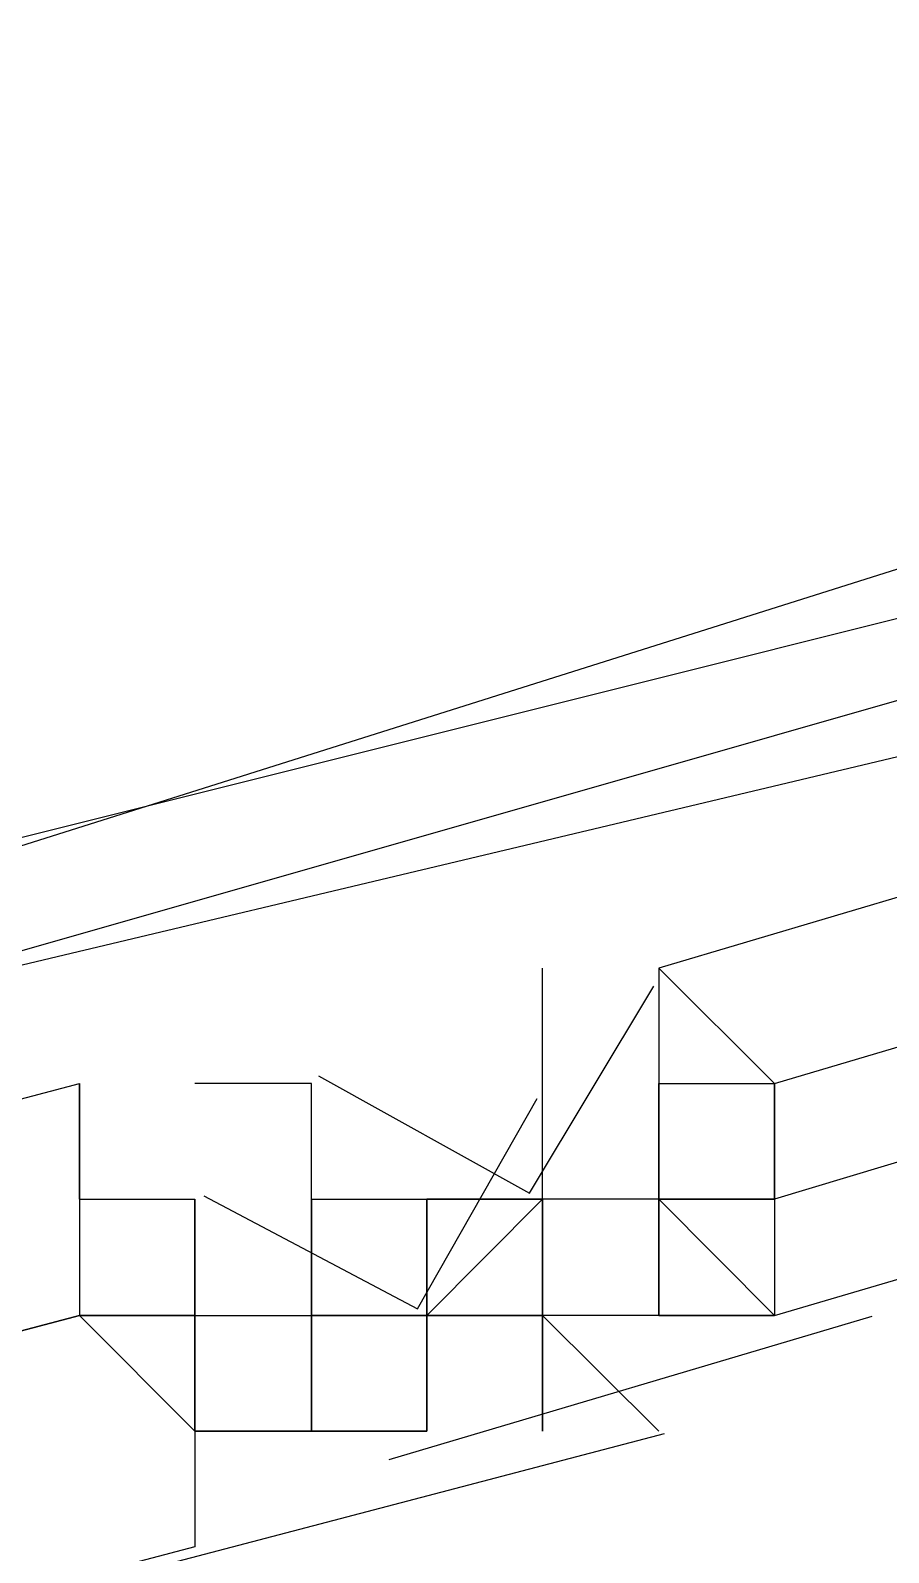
# Model space of a CAD drawing. Header units: feet. Extents: x -84 to 198, y -22 to 181.
# Drawn here: x 87.9144 to 88.0131, y 19.0971 to 19.2723 of the extents above; entities that cross this region are included whole.
import ezdxf

# ---------------------------------------------------------------- set-up
doc = ezdxf.new("R2010")
doc.units = ezdxf.units.FT
doc.layers.add('A-LINEA', color=7, linetype='CONTINUOUS')

msp = doc.modelspace()

# ---------------------------------------------------------------- linework, layer by layer
at = {"layer": 'A-LINEA'}
for p, q in [((87.9733, 19.1644), (87.9733, 19.1644)), ((87.9733, 19.1644), (87.9733, 19.1644)), ((87.9733, 19.1644), (87.9733, 19.1644)), ((87.9733, 19.1644), (87.9733, 19.1644)), ((87.9867, 19.1644), (87.9867, 19.1644)), ((87.9867, 19.1644), (87.9867, 19.1644)), ((87.9867, 19.1644), (87.9867, 19.1644)), ((87.9867, 19.1644), (87.9867, 19.1644)), ((87.9867, 19.1644), (87.9867, 19.1644)), ((87.9867, 19.1644), (87.9867, 19.1511)), ((87.9867, 19.1644), (87.9867, 19.1644)), ((87.9867, 19.1644), (87.9867, 19.1644)), ((87.9867, 19.1644), (87.9867, 19.1644)), ((87.9867, 19.1644), (87.9867, 19.1644)), ((87.9867, 19.1644), (87.9867, 19.1644)), ((87.9867, 19.1644), (87.9867, 19.1644)), ((87.9867, 19.1644), (87.9867, 19.1644)), ((87.9867, 19.1644), (87.9867, 19.1511)), ((87.9867, 19.1644), (87.9867, 19.1644)), ((87.9867, 19.1644), (87.9867, 19.1644)), ((87.92, 19.1511), (87.92, 19.1511)), ((87.92, 19.1511), (87.92, 19.1511)), ((87.92, 19.1378), (87.92, 19.1511)), ((87.92, 19.1511), (87.92, 19.1511)), ((87.92, 19.1511), (87.92, 19.1511)), ((87.92, 19.1378), (87.92, 19.1511)), ((87.9333, 19.1511), (87.9333, 19.1511)), ((87.9333, 19.1511), (87.9333, 19.1511)), ((87.9467, 19.1511), (87.9467, 19.1511)), ((87.9467, 19.1511), (87.9467, 19.1511)), ((87.9467, 19.1511), (87.9467, 19.1511)), ((87.9467, 19.1511), (87.9467, 19.1511)), ((87.9467, 19.1511), (87.9467, 19.1511)), ((87.9467, 19.1511), (87.9467, 19.1511)), ((87.9467, 19.1511), (87.9467, 19.1511)), ((87.9467, 19.1511), (87.9467, 19.1511)), ((87.9467, 19.1511), (87.9467, 19.1511)), ((87.9467, 19.1511), (87.9467, 19.1511)), ((87.9467, 19.1511), (87.9467, 19.1511)), ((87.9467, 19.1511), (87.9467, 19.1511)), ((87.9733, 19.1511), (87.9733, 19.1511)), ((87.9733, 19.1511), (87.9733, 19.1511)), ((87.9733, 19.1511), (87.9733, 19.1511)), ((87.9733, 19.1511), (87.9733, 19.1511)), ((87.9733, 19.1378), (87.9733, 19.1511)), ((87.9733, 19.1378), (87.9733, 19.1511)), ((87.9733, 19.1378), (87.9733, 19.1511)), ((87.9733, 19.1378), (87.9733, 19.1511)), ((87.9733, 19.1511), (87.9733, 19.1511)), ((87.9733, 19.1511), (87.9733, 19.1511)), ((87.9733, 19.1511), (87.9733, 19.1511)), ((87.9733, 19.1511), (87.9733, 19.1511)), ((87.9733, 19.1511), (87.9733, 19.1511)), ((87.9733, 19.1511), (87.9733, 19.1511)), ((87.9733, 19.1378), (87.9733, 19.1511)), ((87.9733, 19.1378), (87.9733, 19.1511)), ((87.9733, 19.1378), (87.9733, 19.1511)), ((87.9733, 19.1378), (87.9733, 19.1511)), ((87.9733, 19.1511), (87.9733, 19.1511)), ((87.9733, 19.1511), (87.9733, 19.1511)), ((87.9867, 19.1511), (87.9867, 19.1378)), ((87.9867, 19.1511), (87.9867, 19.1511)), ((87.9867, 19.1511), (87.9867, 19.1511)), ((87.9867, 19.1511), (87.9867, 19.1511)), ((87.9867, 19.1511), (87.9867, 19.1511)), ((87.9867, 19.1511), (87.9867, 19.1511)), ((87.9867, 19.1511), (87.9867, 19.1511)), ((87.9867, 19.1511), (87.9867, 19.1511)), ((87.9867, 19.1511), (87.9867, 19.1378)), ((87.9867, 19.1511), (87.9867, 19.1511)), ((87.9867, 19.1511), (87.9867, 19.1511)), ((87.9867, 19.1511), (87.9867, 19.1511)), ((87.9867, 19.1511), (87.9867, 19.1511)), ((87.9867, 19.1511), (87.9867, 19.1511)), ((87.9867, 19.1511), (87.9867, 19.1511)), ((87.9867, 19.1511), (87.9867, 19.1511)), ((87.9867, 19.1511), (87.9867, 19.1511)), ((87.9867, 19.1378), (87.9867, 19.1511)), ((87.9867, 19.1378), (87.9867, 19.1511)), ((87.9867, 19.1511), (87.9867, 19.1511)), ((87.9867, 19.1511), (87.9867, 19.1511)), ((87.9867, 19.1511), (87.9867, 19.1378)), ((87.9867, 19.1511), (87.9867, 19.1511)), ((87.9867, 19.1511), (87.9867, 19.1511)), ((87.9867, 19.1511), (87.9867, 19.1511)), ((87.9867, 19.1511), (87.9867, 19.1511)), ((87.9867, 19.1511), (87.9867, 19.1511)), ((87.9867, 19.1511), (87.9867, 19.1511)), ((87.9867, 19.1511), (87.9867, 19.1511)), ((87.9867, 19.1511), (87.9867, 19.1378)), ((87.9867, 19.1511), (87.9867, 19.1511)), ((87.9867, 19.1511), (87.9867, 19.1511)), ((87.9867, 19.1511), (87.9867, 19.1511)), ((87.9867, 19.1511), (87.9867, 19.1511)), ((87.9867, 19.1511), (87.9867, 19.1511)), ((87.9867, 19.1511), (87.9867, 19.1511)), ((87.9867, 19.1511), (87.9867, 19.1511)), ((87.9867, 19.1511), (87.9867, 19.1511)), ((87.9867, 19.1378), (87.9867, 19.1511)), ((87.9867, 19.1378), (87.9867, 19.1511)), ((87.9867, 19.1511), (87.9867, 19.1511)), ((87.9867, 19.1511), (87.9867, 19.1511)), ((88, 19.1511), (88, 19.1511)), ((88, 19.1511), (88, 19.1511)), ((88, 19.1378), (88, 19.1511)), ((88, 19.1511), (88, 19.1511)), ((88, 19.1511), (88, 19.1511)), ((88, 19.1378), (88, 19.1511)), ((87.92, 19.1378), (87.92, 19.1378)), ((87.92, 19.1378), (87.92, 19.1378)), ((87.92, 19.1378), (87.9333, 19.1378)), ((87.92, 19.1378), (87.92, 19.1378)), ((87.92, 19.1378), (87.92, 19.1378)), ((87.92, 19.1378), (87.92, 19.1378)), ((87.92, 19.1378), (87.92, 19.1378)), ((87.92, 19.1378), (87.92, 19.1378)), ((87.92, 19.1378), (87.92, 19.1378)), ((87.92, 19.1378), (87.92, 19.1378)), ((87.92, 19.1378), (87.92, 19.1378)), ((87.92, 19.1378), (87.92, 19.1378)), ((87.92, 19.1378), (87.92, 19.1378)), ((87.92, 19.1378), (87.92, 19.1378)), ((87.92, 19.1378), (87.9333, 19.1378)), ((87.92, 19.1378), (87.92, 19.1378)), ((87.92, 19.1378), (87.92, 19.1378)), ((87.92, 19.1378), (87.92, 19.1378)), ((87.92, 19.1378), (87.92, 19.1378)), ((87.92, 19.1378), (87.92, 19.1378)), ((87.92, 19.1378), (87.92, 19.1378)), ((87.92, 19.1378), (87.92, 19.1378)), ((87.92, 19.1378), (87.92, 19.1378)), ((87.92, 19.1378), (87.92, 19.1378)), ((87.9333, 19.1378), (87.9333, 19.1378)), ((87.9333, 19.1378), (87.9333, 19.1378)), ((87.9333, 19.1378), (87.9333, 19.1378)), ((87.9333, 19.1378), (87.9333, 19.1378)), ((87.9333, 19.1378), (87.9333, 19.1244)), ((87.9333, 19.1378), (87.9333, 19.1378)), ((87.9333, 19.1378), (87.9333, 19.1378)), ((87.9333, 19.1378), (87.9333, 19.1378)), ((87.9333, 19.1378), (87.9333, 19.1378)), ((87.9333, 19.1378), (87.9333, 19.1378)), ((87.9333, 19.1378), (87.9333, 19.1378)), ((87.9333, 19.1244), (87.9333, 19.1378)), ((87.9333, 19.1378), (87.9333, 19.1378)), ((87.9333, 19.1244), (87.9333, 19.1378)), ((87.9333, 19.1378), (87.9333, 19.1378)), ((87.9333, 19.1378), (87.9333, 19.1378)), ((87.9333, 19.1378), (87.9333, 19.1378)), ((87.9333, 19.1378), (87.9333, 19.1378)), ((87.9333, 19.1378), (87.9333, 19.1244)), ((87.9333, 19.1378), (87.9333, 19.1378)), ((87.9333, 19.1378), (87.9333, 19.1378)), ((87.9333, 19.1378), (87.9333, 19.1378)), ((87.9333, 19.1378), (87.9333, 19.1378)), ((87.9333, 19.1378), (87.9333, 19.1378)), ((87.9333, 19.1378), (87.9333, 19.1378)), ((87.9333, 19.1244), (87.9333, 19.1378)), ((87.9333, 19.1378), (87.9333, 19.1378)), ((87.9333, 19.1244), (87.9333, 19.1378)), ((87.9467, 19.1244), (87.9467, 19.1378)), ((87.9467, 19.1378), (87.96, 19.1378)), ((87.9467, 19.1378), (87.9467, 19.1378)), ((87.9467, 19.1244), (87.9467, 19.1378)), ((87.9467, 19.1378), (87.9467, 19.1378)), ((87.9467, 19.1378), (87.9467, 19.1378)), ((87.9467, 19.1244), (87.9467, 19.1378)), ((87.9467, 19.1244), (87.9467, 19.1378)), ((87.9467, 19.1378), (87.9467, 19.1378)), ((87.9467, 19.1378), (87.9467, 19.1378)), ((87.9467, 19.1244), (87.9467, 19.1378)), ((87.9467, 19.1244), (87.9467, 19.1378)), ((87.9467, 19.1378), (87.9467, 19.1378)), ((87.9467, 19.1378), (87.9467, 19.1244)), ((87.9467, 19.1378), (87.9467, 19.1378)), ((87.9467, 19.1378), (87.9467, 19.1378)), ((87.9467, 19.1378), (87.9467, 19.1378)), ((87.9467, 19.1378), (87.9467, 19.1378)), ((87.9467, 19.1378), (87.9467, 19.1378)), ((87.9467, 19.1378), (87.9467, 19.1378)), ((87.9467, 19.1378), (87.9467, 19.1378)), ((87.9467, 19.1378), (87.9467, 19.1378)), ((87.9467, 19.1244), (87.9467, 19.1378)), ((87.9467, 19.1378), (87.9467, 19.1378)), ((87.9467, 19.1378), (87.9467, 19.1378)), ((87.9467, 19.1378), (87.9467, 19.1378)), ((87.9467, 19.1378), (87.9467, 19.1378)), ((87.9467, 19.1378), (87.9467, 19.1378)), ((87.9467, 19.1244), (87.9467, 19.1378)), ((87.9467, 19.1378), (87.96, 19.1378)), ((87.9467, 19.1378), (87.9467, 19.1378)), ((87.9467, 19.1244), (87.9467, 19.1378)), ((87.9467, 19.1378), (87.9467, 19.1378)), ((87.9467, 19.1378), (87.9467, 19.1378)), ((87.9467, 19.1244), (87.9467, 19.1378)), ((87.9467, 19.1244), (87.9467, 19.1378)), ((87.9467, 19.1378), (87.9467, 19.1378)), ((87.9467, 19.1378), (87.9467, 19.1378)), ((87.9467, 19.1244), (87.9467, 19.1378)), ((87.9467, 19.1244), (87.9467, 19.1378)), ((87.9467, 19.1378), (87.9467, 19.1378)), ((87.9467, 19.1378), (87.9467, 19.1244)), ((87.9467, 19.1378), (87.9467, 19.1378)), ((87.9467, 19.1378), (87.9467, 19.1378)), ((87.9467, 19.1378), (87.9467, 19.1378)), ((87.9467, 19.1378), (87.9467, 19.1378)), ((87.9467, 19.1378), (87.9467, 19.1378)), ((87.9467, 19.1378), (87.9467, 19.1378)), ((87.9467, 19.1378), (87.9467, 19.1378)), ((87.9467, 19.1378), (87.9467, 19.1378)), ((87.9467, 19.1244), (87.9467, 19.1378)), ((87.9467, 19.1378), (87.9467, 19.1378)), ((87.9467, 19.1378), (87.9467, 19.1378)), ((87.9467, 19.1378), (87.9467, 19.1378)), ((87.9467, 19.1378), (87.9467, 19.1378)), ((87.9467, 19.1378), (87.9467, 19.1378)), ((87.96, 19.1378), (87.96, 19.1244)), ((87.96, 19.1378), (87.96, 19.1378)), ((87.96, 19.1378), (87.96, 19.1378)), ((87.96, 19.1378), (87.96, 19.1378)), ((87.96, 19.1378), (87.96, 19.1378)), ((87.96, 19.1378), (87.96, 19.1378)), ((87.96, 19.1378), (87.96, 19.1378)), ((87.96, 19.1378), (87.96, 19.1378)), ((87.96, 19.1378), (87.96, 19.1378)), ((87.96, 19.1378), (87.96, 19.1378)), ((87.96, 19.1378), (87.96, 19.1378)), ((87.96, 19.1378), (87.96, 19.1378)), ((87.96, 19.1378), (87.96, 19.1378)), ((87.96, 19.1378), (87.96, 19.1378)), ((87.96, 19.1378), (87.96, 19.1378)), ((87.96, 19.1378), (87.9733, 19.1378)), ((87.96, 19.1244), (87.96, 19.1378)), ((87.96, 19.1378), (87.96, 19.1378)), ((87.96, 19.1378), (87.96, 19.1378)), ((87.96, 19.1378), (87.96, 19.1378)), ((87.96, 19.1378), (87.96, 19.1244)), ((87.96, 19.1378), (87.96, 19.1378)), ((87.96, 19.1378), (87.96, 19.1378)), ((87.96, 19.1378), (87.96, 19.1378)), ((87.96, 19.1378), (87.96, 19.1378)), ((87.9733, 19.1378), (87.96, 19.1378)), ((87.96, 19.1378), (87.96, 19.1378)), ((87.96, 19.1378), (87.96, 19.1378)), ((87.96, 19.1378), (87.96, 19.1378)), ((87.96, 19.1378), (87.96, 19.1378)), ((87.96, 19.1378), (87.96, 19.1378)), ((87.96, 19.1378), (87.96, 19.1378)), ((87.96, 19.1378), (87.96, 19.1244)), ((87.96, 19.1378), (87.96, 19.1378)), ((87.96, 19.1378), (87.96, 19.1378)), ((87.96, 19.1378), (87.96, 19.1378)), ((87.96, 19.1378), (87.96, 19.1244)), ((87.96, 19.1378), (87.96, 19.1244)), ((87.96, 19.1244), (87.96, 19.1378)), ((87.96, 19.1244), (87.96, 19.1378)), ((87.96, 19.1378), (87.96, 19.1378)), ((87.96, 19.1378), (87.96, 19.1378)), ((87.96, 19.1378), (87.96, 19.1378)), ((87.96, 19.1378), (87.96, 19.1378)), ((87.96, 19.1378), (87.96, 19.1378)), ((87.96, 19.1378), (87.96, 19.1378)), ((87.96, 19.1378), (87.96, 19.1244)), ((87.96, 19.1378), (87.96, 19.1378)), ((87.96, 19.1378), (87.96, 19.1378)), ((87.96, 19.1378), (87.96, 19.1378)), ((87.96, 19.1378), (87.96, 19.1378)), ((87.96, 19.1378), (87.96, 19.1378)), ((87.96, 19.1378), (87.96, 19.1378)), ((87.96, 19.1378), (87.96, 19.1378)), ((87.96, 19.1378), (87.96, 19.1378)), ((87.96, 19.1378), (87.96, 19.1378)), ((87.96, 19.1378), (87.96, 19.1378)), ((87.96, 19.1378), (87.96, 19.1378)), ((87.96, 19.1378), (87.96, 19.1378)), ((87.96, 19.1378), (87.96, 19.1378)), ((87.96, 19.1378), (87.96, 19.1378)), ((87.96, 19.1378), (87.9733, 19.1378)), ((87.96, 19.1244), (87.96, 19.1378)), ((87.96, 19.1378), (87.96, 19.1378)), ((87.96, 19.1378), (87.96, 19.1378)), ((87.96, 19.1378), (87.96, 19.1378)), ((87.96, 19.1378), (87.96, 19.1244)), ((87.96, 19.1378), (87.96, 19.1378)), ((87.96, 19.1378), (87.96, 19.1378)), ((87.96, 19.1378), (87.96, 19.1378)), ((87.96, 19.1378), (87.96, 19.1378)), ((87.9733, 19.1378), (87.96, 19.1378)), ((87.96, 19.1378), (87.96, 19.1378)), ((87.96, 19.1378), (87.96, 19.1378)), ((87.96, 19.1378), (87.96, 19.1378)), ((87.96, 19.1378), (87.96, 19.1378)), ((87.96, 19.1378), (87.96, 19.1378)), ((87.96, 19.1378), (87.96, 19.1378)), ((87.96, 19.1378), (87.96, 19.1244)), ((87.96, 19.1378), (87.96, 19.1378)), ((87.96, 19.1378), (87.96, 19.1378)), ((87.96, 19.1378), (87.96, 19.1378)), ((87.96, 19.1378), (87.96, 19.1244)), ((87.96, 19.1378), (87.96, 19.1244)), ((87.96, 19.1244), (87.96, 19.1378)), ((87.96, 19.1244), (87.96, 19.1378)), ((87.96, 19.1378), (87.96, 19.1378)), ((87.96, 19.1378), (87.96, 19.1378)), ((87.96, 19.1378), (87.96, 19.1378)), ((87.96, 19.1378), (87.96, 19.1378)), ((87.96, 19.1378), (87.96, 19.1378)), ((87.96, 19.1378), (87.96, 19.1378)), ((87.9733, 19.1378), (87.9733, 19.1378)), ((87.9733, 19.1378), (87.9733, 19.1378)), ((87.9733, 19.1378), (87.9733, 19.1378)), ((87.9733, 19.1378), (87.9733, 19.1378)), ((87.9733, 19.1378), (87.9733, 19.1378)), ((87.9733, 19.1378), (87.9733, 19.1378)), ((87.9733, 19.1378), (87.9733, 19.1378)), ((87.9733, 19.1378), (87.9733, 19.1378)), ((87.9733, 19.1378), (87.9733, 19.1378)), ((87.9733, 19.1378), (87.9733, 19.1378)), ((87.9733, 19.1378), (87.9733, 19.1378)), ((87.9733, 19.1378), (87.9733, 19.1378)), ((87.9733, 19.1378), (87.9733, 19.1378)), ((87.9733, 19.1378), (87.9733, 19.1378)), ((87.9733, 19.1378), (87.9733, 19.1378)), ((87.9733, 19.1378), (87.9733, 19.1378)), ((87.9733, 19.1378), (87.9733, 19.1378)), ((87.9733, 19.1378), (87.9733, 19.1244)), ((87.9733, 19.1378), (87.9733, 19.1378)), ((87.9867, 19.1378), (87.9733, 19.1378)), ((87.9733, 19.1378), (87.9733, 19.1378)), ((87.9733, 19.1378), (87.9733, 19.1378)), ((87.9733, 19.1378), (87.9733, 19.1378)), ((87.9733, 19.1378), (87.9733, 19.1378)), ((87.9733, 19.1378), (87.9733, 19.1378)), ((87.9867, 19.1378), (87.9733, 19.1378)), ((87.9867, 19.1378), (87.9733, 19.1378)), ((87.9733, 19.1378), (87.9733, 19.1378)), ((87.9733, 19.1378), (87.9733, 19.1378)), ((87.9733, 19.1378), (87.9733, 19.1378)), ((87.9733, 19.1378), (87.9733, 19.1378)), ((87.9733, 19.1378), (87.9733, 19.1378)), ((87.9733, 19.1378), (87.9733, 19.1378)), ((87.9733, 19.1378), (87.9733, 19.1378)), ((87.9733, 19.1378), (87.9733, 19.1378)), ((87.9733, 19.1378), (87.9733, 19.1378)), ((87.9733, 19.1244), (87.9733, 19.1378)), ((87.9733, 19.1378), (87.9733, 19.1378)), ((87.9733, 19.1378), (87.9733, 19.1378)), ((87.9733, 19.1378), (87.9733, 19.1378)), ((87.9733, 19.1378), (87.9733, 19.1378)), ((87.9733, 19.1378), (87.9733, 19.1378)), ((87.9733, 19.1378), (87.9733, 19.1378)), ((87.9733, 19.1378), (87.9733, 19.1378)), ((87.9733, 19.1378), (87.9733, 19.1378)), ((87.9733, 19.1378), (87.9733, 19.1378)), ((87.9733, 19.1378), (87.9733, 19.1378)), ((87.9733, 19.1378), (87.9733, 19.1378)), ((87.9733, 19.1378), (87.9733, 19.1378)), ((87.9733, 19.1378), (87.9733, 19.1378)), ((87.9733, 19.1378), (87.9733, 19.1378)), ((87.9733, 19.1378), (87.9733, 19.1378)), ((87.9733, 19.1378), (87.9733, 19.1378)), ((87.9733, 19.1378), (87.9733, 19.1378)), ((87.9733, 19.1378), (87.9733, 19.1378)), ((87.9733, 19.1378), (87.9733, 19.1378)), ((87.9733, 19.1378), (87.9733, 19.1378)), ((87.9733, 19.1378), (87.9733, 19.1378)), ((87.9733, 19.1378), (87.9733, 19.1378)), ((87.9733, 19.1378), (87.9733, 19.1378)), ((87.9733, 19.1378), (87.9733, 19.1378)), ((87.9733, 19.1378), (87.9733, 19.1378)), ((87.9733, 19.1378), (87.9733, 19.1244)), ((87.9733, 19.1378), (87.9733, 19.1378)), ((87.9867, 19.1378), (87.9733, 19.1378)), ((87.9733, 19.1378), (87.9733, 19.1378)), ((87.9733, 19.1378), (87.9733, 19.1378)), ((87.9733, 19.1378), (87.9733, 19.1378)), ((87.9733, 19.1378), (87.9733, 19.1378)), ((87.9733, 19.1378), (87.9733, 19.1378)), ((87.9867, 19.1378), (87.9733, 19.1378)), ((87.9867, 19.1378), (87.9733, 19.1378)), ((87.9733, 19.1378), (87.9733, 19.1378)), ((87.9733, 19.1378), (87.9733, 19.1378)), ((87.9733, 19.1378), (87.9733, 19.1378)), ((87.9733, 19.1378), (87.9733, 19.1378)), ((87.9733, 19.1378), (87.9733, 19.1378)), ((87.9733, 19.1378), (87.9733, 19.1378)), ((87.9733, 19.1378), (87.9733, 19.1378)), ((87.9733, 19.1378), (87.9733, 19.1378)), ((87.9733, 19.1378), (87.9733, 19.1378)), ((87.9733, 19.1244), (87.9733, 19.1378)), ((87.9733, 19.1378), (87.9733, 19.1378)), ((87.9733, 19.1378), (87.9733, 19.1378)), ((87.9733, 19.1378), (87.9733, 19.1378)), ((87.9733, 19.1378), (87.9733, 19.1378)), ((87.9733, 19.1378), (87.9733, 19.1378)), ((87.9733, 19.1378), (87.9733, 19.1378)), ((87.9733, 19.1378), (87.9733, 19.1378)), ((87.9733, 19.1378), (87.9733, 19.1378)), ((87.9867, 19.1378), (88, 19.1244)), ((88, 19.1378), (87.9867, 19.1378)), ((87.9867, 19.1378), (87.9867, 19.1378)), ((87.9867, 19.1378), (87.9867, 19.1378)), ((87.9867, 19.1378), (87.9867, 19.1378)), ((87.9867, 19.1378), (87.9867, 19.1378)), ((87.9867, 19.1378), (87.9867, 19.1378)), ((87.9867, 19.1378), (87.9867, 19.1378)), ((87.9867, 19.1378), (87.9867, 19.1378)), ((87.9867, 19.1378), (87.9867, 19.1378)), ((87.9867, 19.1378), (87.9867, 19.1378)), ((87.9867, 19.1378), (87.9867, 19.1378)), ((87.9867, 19.1378), (87.9867, 19.1378)), ((87.9867, 19.1378), (87.9867, 19.1378)), ((87.9867, 19.1378), (87.9867, 19.1378)), ((87.9867, 19.1378), (87.9867, 19.1244)), ((87.9867, 19.1378), (87.9867, 19.1378)), ((87.9867, 19.1378), (87.9867, 19.1378)), ((87.9867, 19.1378), (87.9867, 19.1378)), ((88, 19.1378), (87.9867, 19.1378)), ((87.9867, 19.1244), (87.9867, 19.1378)), ((87.9867, 19.1378), (87.9867, 19.1378)), ((87.9867, 19.1378), (87.9867, 19.1378)), ((87.9867, 19.1378), (87.9867, 19.1378)), ((87.9867, 19.1378), (87.9867, 19.1378)), ((87.9867, 19.1378), (87.9867, 19.1378)), ((87.9867, 19.1378), (88, 19.1378)), ((87.9867, 19.1378), (88, 19.1378)), ((87.9867, 19.1378), (88, 19.1244)), ((88, 19.1378), (87.9867, 19.1378)), ((87.9867, 19.1378), (87.9867, 19.1378)), ((87.9867, 19.1378), (87.9867, 19.1378)), ((87.9867, 19.1378), (87.9867, 19.1378)), ((87.9867, 19.1378), (87.9867, 19.1378)), ((87.9867, 19.1378), (87.9867, 19.1378)), ((87.9867, 19.1378), (87.9867, 19.1378)), ((87.9867, 19.1378), (87.9867, 19.1378)), ((87.9867, 19.1378), (87.9867, 19.1378)), ((87.9867, 19.1378), (87.9867, 19.1378)), ((87.9867, 19.1378), (87.9867, 19.1378)), ((87.9867, 19.1378), (87.9867, 19.1378)), ((87.9867, 19.1378), (87.9867, 19.1378)), ((87.9867, 19.1378), (87.9867, 19.1378)), ((87.9867, 19.1378), (87.9867, 19.1244)), ((87.9867, 19.1378), (87.9867, 19.1378)), ((87.9867, 19.1378), (87.9867, 19.1378)), ((87.9867, 19.1378), (87.9867, 19.1378)), ((88, 19.1378), (87.9867, 19.1378)), ((87.9867, 19.1244), (87.9867, 19.1378)), ((87.9867, 19.1378), (87.9867, 19.1378)), ((87.9867, 19.1378), (87.9867, 19.1378)), ((87.9867, 19.1378), (87.9867, 19.1378)), ((87.9867, 19.1378), (87.9867, 19.1378)), ((87.9867, 19.1378), (87.9867, 19.1378)), ((87.9867, 19.1378), (88, 19.1378)), ((87.9867, 19.1378), (88, 19.1378)), ((88, 19.1378), (88, 19.1378)), ((88, 19.1378), (88, 19.1378)), ((88, 19.1378), (88, 19.1378)), ((88, 19.1378), (88, 19.1378)), ((88, 19.1378), (88, 19.1378)), ((88, 19.1378), (88, 19.1378)), ((88, 19.1378), (88, 19.1378)), ((88, 19.1378), (88, 19.1378)), ((88, 19.1378), (88, 19.1378)), ((88, 19.1378), (88, 19.1378)), ((88, 19.1378), (88, 19.1378)), ((88, 19.1378), (88, 19.1378)), ((88, 19.1378), (88, 19.1378)), ((88, 19.1378), (88, 19.1378)), ((88, 19.1378), (88, 19.1378)), ((88, 19.1378), (88, 19.1378)), ((88, 19.1378), (88, 19.1378)), ((88, 19.1378), (88, 19.1378)), ((88, 19.1378), (88, 19.1378)), ((88, 19.1378), (88, 19.1378)), ((87.92, 19.1244), (87.9333, 19.1244)), ((87.92, 19.1244), (87.92, 19.1244)), ((87.92, 19.1244), (87.92, 19.1244)), ((87.92, 19.1244), (87.92, 19.1244)), ((87.92, 19.1244), (87.9333, 19.1244)), ((87.92, 19.1244), (87.92, 19.1244)), ((87.9333, 19.1244), (87.92, 19.1244)), ((87.9333, 19.1244), (87.92, 19.1244)), ((87.92, 19.1244), (87.92, 19.1244)), ((87.92, 19.1244), (87.9333, 19.1244)), ((87.92, 19.1244), (87.92, 19.1244)), ((87.92, 19.1244), (87.92, 19.1244)), ((87.92, 19.1244), (87.92, 19.1244)), ((87.92, 19.1244), (87.9333, 19.1244)), ((87.92, 19.1244), (87.92, 19.1244)), ((87.9333, 19.1244), (87.92, 19.1244)), ((87.9333, 19.1244), (87.92, 19.1244)), ((87.92, 19.1244), (87.92, 19.1244)), ((87.9333, 19.1244), (87.9333, 19.1244)), ((87.9333, 19.1244), (87.9333, 19.1244)), ((87.9333, 19.1244), (87.9333, 19.1244)), ((87.9333, 19.1244), (87.9333, 19.1244)), ((87.9333, 19.1244), (87.9333, 19.1244)), ((87.9333, 19.1244), (87.9333, 19.1244)), ((87.9333, 19.1244), (87.9333, 19.1244)), ((87.9333, 19.1244), (87.9333, 19.1244)), ((87.9333, 19.1244), (87.9333, 19.1244)), ((87.9333, 19.1244), (87.9333, 19.1244)), ((87.9333, 19.1244), (87.9333, 19.1244)), ((87.9333, 19.1244), (87.9467, 19.1244)), ((87.9333, 19.1244), (87.9333, 19.1244)), ((87.9333, 19.1244), (87.9333, 19.1244)), ((87.9333, 19.1244), (87.9333, 19.1244)), ((87.9333, 19.1244), (87.9467, 19.1244)), ((87.9333, 19.1244), (87.9467, 19.1244)), ((87.9333, 19.1244), (87.9333, 19.1244)), ((87.9333, 19.1244), (87.9333, 19.1244)), ((87.9333, 19.1111), (87.9333, 19.1244)), ((87.9333, 19.1111), (87.9333, 19.1244)), ((87.9333, 19.1244), (87.9333, 19.1244)), ((87.9333, 19.1244), (87.9333, 19.1244)), ((87.9333, 19.1244), (87.9333, 19.1244)), ((87.9333, 19.1244), (87.9333, 19.1244)), ((87.9333, 19.1244), (87.9333, 19.1244)), ((87.9333, 19.1244), (87.9333, 19.1111)), ((87.9333, 19.1244), (87.9333, 19.1244)), ((87.9333, 19.1244), (87.9333, 19.1244)), ((87.9333, 19.1244), (87.9333, 19.1244)), ((87.9333, 19.1244), (87.9333, 19.1244)), ((87.9333, 19.1244), (87.9333, 19.1244)), ((87.9333, 19.1244), (87.9333, 19.1244)), ((87.9333, 19.1244), (87.9333, 19.1244)), ((87.9333, 19.1244), (87.9333, 19.1244)), ((87.9333, 19.1244), (87.9333, 19.1244)), ((87.9333, 19.1244), (87.9333, 19.1244)), ((87.9333, 19.1244), (87.9333, 19.1244)), ((87.9333, 19.1244), (87.9333, 19.1244)), ((87.9333, 19.1244), (87.9467, 19.1244)), ((87.9333, 19.1244), (87.9333, 19.1244)), ((87.9333, 19.1244), (87.9333, 19.1244)), ((87.9333, 19.1244), (87.9333, 19.1244)), ((87.9333, 19.1244), (87.9467, 19.1244)), ((87.9333, 19.1244), (87.9467, 19.1244)), ((87.9333, 19.1244), (87.9333, 19.1244)), ((87.9333, 19.1244), (87.9333, 19.1244)), ((87.9333, 19.1111), (87.9333, 19.1244)), ((87.9333, 19.1111), (87.9333, 19.1244)), ((87.9333, 19.1244), (87.9333, 19.1244)), ((87.9333, 19.1244), (87.9333, 19.1244)), ((87.9333, 19.1244), (87.9333, 19.1244)), ((87.9333, 19.1244), (87.9333, 19.1244)), ((87.9333, 19.1244), (87.9333, 19.1244)), ((87.9333, 19.1244), (87.9333, 19.1111)), ((87.9333, 19.1244), (87.9333, 19.1244)), ((87.9467, 19.1244), (87.9467, 19.1244)), ((87.9467, 19.1244), (87.9467, 19.1244)), ((87.9467, 19.1244), (87.9467, 19.1244)), ((87.9467, 19.1244), (87.9467, 19.1244)), ((87.9467, 19.1244), (87.9467, 19.1244)), ((87.9467, 19.1244), (87.9467, 19.1244)), ((87.9467, 19.1244), (87.9467, 19.1244)), ((87.9467, 19.1244), (87.9467, 19.1244)), ((87.9467, 19.1244), (87.9467, 19.1244)), ((87.9467, 19.1244), (87.9467, 19.1244)), ((87.9467, 19.1244), (87.9467, 19.1244)), ((87.9467, 19.1244), (87.96, 19.1244)), ((87.9467, 19.1111), (87.9467, 19.1244)), ((87.9467, 19.1244), (87.9467, 19.1244)), ((87.9467, 19.1244), (87.96, 19.1244)), ((87.9467, 19.1111), (87.9467, 19.1244)), ((87.9467, 19.1244), (87.9467, 19.1244)), ((87.9467, 19.1244), (87.9467, 19.1244)), ((87.9467, 19.1244), (87.9467, 19.1244)), ((87.9467, 19.1244), (87.9467, 19.1244)), ((87.9467, 19.1244), (87.9467, 19.1244)), ((87.9467, 19.1244), (87.9467, 19.1244)), ((87.9467, 19.1244), (87.9467, 19.1244)), ((87.9467, 19.1244), (87.9467, 19.1244)), ((87.9467, 19.1244), (87.9467, 19.1244)), ((87.9467, 19.1244), (87.9467, 19.1244)), ((87.9467, 19.1244), (87.9467, 19.1244)), ((87.9467, 19.1244), (87.96, 19.1244)), ((87.9467, 19.1244), (87.9467, 19.1244)), ((87.9467, 19.1244), (87.9467, 19.1244)), ((87.9467, 19.1244), (87.9467, 19.1244)), ((87.9467, 19.1244), (87.9467, 19.1244)), ((87.9467, 19.1244), (87.9467, 19.1244)), ((87.9467, 19.1244), (87.9467, 19.1244)), ((87.9467, 19.1244), (87.9467, 19.1244)), ((87.9467, 19.1244), (87.9467, 19.1244)), ((87.9467, 19.1244), (87.9467, 19.1244)), ((87.9467, 19.1244), (87.9467, 19.1244)), ((87.9467, 19.1244), (87.9467, 19.1244)), ((87.9467, 19.1244), (87.9467, 19.1244)), ((87.9467, 19.1244), (87.9467, 19.1244)), ((87.9467, 19.1244), (87.9467, 19.1244)), ((87.9467, 19.1244), (87.9467, 19.1244)), ((87.9467, 19.1244), (87.9467, 19.1244)), ((87.9467, 19.1244), (87.9467, 19.1244)), ((87.9467, 19.1244), (87.9467, 19.1244)), ((87.9467, 19.1244), (87.9467, 19.1244)), ((87.9467, 19.1244), (87.9467, 19.1244)), ((87.9467, 19.1244), (87.9467, 19.1244)), ((87.9467, 19.1244), (87.9467, 19.1244)), ((87.9467, 19.1244), (87.9467, 19.1244)), ((87.9467, 19.1244), (87.9467, 19.1244)), ((87.9467, 19.1244), (87.9467, 19.1244)), ((87.9467, 19.1244), (87.9467, 19.1244)), ((87.9467, 19.1244), (87.9467, 19.1244)), ((87.9467, 19.1244), (87.96, 19.1244)), ((87.9467, 19.1111), (87.9467, 19.1244)), ((87.9467, 19.1244), (87.9467, 19.1244)), ((87.9467, 19.1244), (87.96, 19.1244)), ((87.9467, 19.1111), (87.9467, 19.1244)), ((87.9467, 19.1244), (87.9467, 19.1244)), ((87.9467, 19.1244), (87.9467, 19.1244)), ((87.9467, 19.1244), (87.9467, 19.1244)), ((87.9467, 19.1244), (87.9467, 19.1244)), ((87.9467, 19.1244), (87.9467, 19.1244)), ((87.9467, 19.1244), (87.9467, 19.1244)), ((87.9467, 19.1244), (87.9467, 19.1244)), ((87.9467, 19.1244), (87.9467, 19.1244)), ((87.9467, 19.1244), (87.9467, 19.1244)), ((87.9467, 19.1244), (87.9467, 19.1244)), ((87.9467, 19.1244), (87.9467, 19.1244)), ((87.9467, 19.1244), (87.96, 19.1244)), ((87.9467, 19.1244), (87.9467, 19.1244)), ((87.9467, 19.1244), (87.9467, 19.1244)), ((87.9467, 19.1244), (87.9467, 19.1244)), ((87.9467, 19.1244), (87.9467, 19.1244)), ((87.9467, 19.1244), (87.9467, 19.1244)), ((87.9467, 19.1244), (87.9467, 19.1244)), ((87.9467, 19.1244), (87.9467, 19.1244)), ((87.9467, 19.1244), (87.9467, 19.1244)), ((87.9467, 19.1244), (87.9467, 19.1244)), ((87.9467, 19.1244), (87.9467, 19.1244)), ((87.9467, 19.1244), (87.9467, 19.1244)), ((87.9467, 19.1244), (87.9467, 19.1244)), ((87.9467, 19.1244), (87.9467, 19.1244)), ((87.9467, 19.1244), (87.9467, 19.1244)), ((87.9467, 19.1244), (87.9467, 19.1244)), ((87.9467, 19.1244), (87.9467, 19.1244)), ((88.0112, 19.1243), (87.9556, 19.1078)), ((88.0112, 19.1243), (87.9556, 19.1078)), ((87.96, 19.1244), (87.9733, 19.1244)), ((87.96, 19.1244), (87.96, 19.1244)), ((87.96, 19.1244), (87.96, 19.1244)), ((87.96, 19.1244), (87.96, 19.1111)), ((87.96, 19.1244), (87.96, 19.1244)), ((87.96, 19.1244), (87.96, 19.1244)), ((87.96, 19.1244), (87.96, 19.1244)), ((87.96, 19.1244), (87.96, 19.1244)), ((87.96, 19.1244), (87.96, 19.1244)), ((87.96, 19.1244), (87.96, 19.1244)), ((87.96, 19.1244), (87.96, 19.1244)), ((87.96, 19.1244), (87.96, 19.1244)), ((87.96, 19.1244), (87.96, 19.1244)), ((87.96, 19.1244), (87.96, 19.1244)), ((87.96, 19.1244), (87.96, 19.1244)), ((87.96, 19.1244), (87.96, 19.1244)), ((87.96, 19.1244), (87.96, 19.1244)), ((87.96, 19.1244), (87.96, 19.1244)), ((87.96, 19.1244), (87.96, 19.1244)), ((87.96, 19.1244), (87.96, 19.1244)), ((87.96, 19.1244), (87.96, 19.1244)), ((87.96, 19.1244), (87.96, 19.1244)), ((87.96, 19.1244), (87.96, 19.1111)), ((87.96, 19.1244), (87.96, 19.1244)), ((87.96, 19.1244), (87.96, 19.1244)), ((87.96, 19.1244), (87.96, 19.1244)), ((87.96, 19.1244), (87.96, 19.1244)), ((87.96, 19.1244), (87.96, 19.1244)), ((87.96, 19.1244), (87.96, 19.1244)), ((87.96, 19.1244), (87.96, 19.1111)), ((87.96, 19.1244), (87.96, 19.1244)), ((87.9733, 19.1244), (87.96, 19.1244)), ((87.96, 19.1244), (87.96, 19.1244)), ((87.96, 19.1244), (87.96, 19.1244)), ((87.9733, 19.1244), (87.96, 19.1244)), ((87.9733, 19.1244), (87.96, 19.1244)), ((87.96, 19.1244), (87.96, 19.1244)), ((87.96, 19.1244), (87.96, 19.1244)), ((87.96, 19.1244), (87.96, 19.1244)), ((87.96, 19.1244), (87.96, 19.1244)), ((87.96, 19.1244), (87.96, 19.1244)), ((87.96, 19.1244), (87.96, 19.1244)), ((87.96, 19.1244), (87.96, 19.1244)), ((87.96, 19.1244), (87.96, 19.1244)), ((87.96, 19.1244), (87.96, 19.1244)), ((87.96, 19.1244), (87.96, 19.1244)), ((87.96, 19.1244), (87.96, 19.1244)), ((87.96, 19.1244), (87.96, 19.1244)), ((87.96, 19.1244), (87.9733, 19.1244)), ((87.96, 19.1244), (87.96, 19.1244)), ((87.96, 19.1244), (87.96, 19.1244)), ((87.96, 19.1244), (87.96, 19.1111)), ((87.96, 19.1244), (87.96, 19.1244)), ((87.96, 19.1244), (87.96, 19.1244)), ((87.96, 19.1244), (87.96, 19.1244)), ((87.96, 19.1244), (87.96, 19.1244)), ((87.96, 19.1244), (87.96, 19.1244)), ((87.96, 19.1244), (87.96, 19.1244)), ((87.96, 19.1244), (87.96, 19.1244)), ((87.96, 19.1244), (87.96, 19.1244)), ((87.96, 19.1244), (87.96, 19.1244)), ((87.96, 19.1244), (87.96, 19.1244)), ((87.96, 19.1244), (87.96, 19.1244)), ((87.96, 19.1244), (87.96, 19.1244)), ((87.96, 19.1244), (87.96, 19.1244)), ((87.96, 19.1244), (87.96, 19.1244)), ((87.96, 19.1244), (87.96, 19.1244)), ((87.96, 19.1244), (87.96, 19.1244)), ((87.96, 19.1244), (87.96, 19.1244)), ((87.96, 19.1244), (87.96, 19.1244)), ((87.96, 19.1244), (87.96, 19.1111)), ((87.96, 19.1244), (87.96, 19.1244)), ((87.96, 19.1244), (87.96, 19.1244)), ((87.96, 19.1244), (87.96, 19.1244)), ((87.96, 19.1244), (87.96, 19.1244)), ((87.96, 19.1244), (87.96, 19.1244)), ((87.96, 19.1244), (87.96, 19.1244)), ((87.96, 19.1244), (87.96, 19.1111)), ((87.96, 19.1244), (87.96, 19.1244)), ((87.9733, 19.1244), (87.96, 19.1244)), ((87.96, 19.1244), (87.96, 19.1244)), ((87.96, 19.1244), (87.96, 19.1244)), ((87.9733, 19.1244), (87.96, 19.1244)), ((87.9733, 19.1244), (87.96, 19.1244)), ((87.96, 19.1244), (87.96, 19.1244)), ((87.96, 19.1244), (87.96, 19.1244)), ((87.96, 19.1244), (87.96, 19.1244)), ((87.96, 19.1244), (87.96, 19.1244)), ((87.96, 19.1244), (87.96, 19.1244)), ((87.96, 19.1244), (87.96, 19.1244)), ((87.96, 19.1244), (87.96, 19.1244)), ((87.96, 19.1244), (87.96, 19.1244)), ((87.96, 19.1244), (87.96, 19.1244)), ((87.96, 19.1244), (87.96, 19.1244)), ((87.96, 19.1244), (87.96, 19.1244)), ((87.96, 19.1244), (87.96, 19.1244)), ((87.9733, 19.1244), (87.9733, 19.1111)), ((87.9733, 19.1244), (87.9733, 19.1244)), ((87.9733, 19.1244), (87.9733, 19.1244)), ((87.9733, 19.1244), (87.9733, 19.1244)), ((87.9733, 19.1244), (87.9733, 19.1244)), ((87.9733, 19.1244), (87.9733, 19.1244)), ((87.9733, 19.1244), (87.9733, 19.1244)), ((87.9733, 19.1244), (87.9733, 19.1244)), ((87.9733, 19.1244), (87.9733, 19.1244)), ((87.9733, 19.1244), (87.9733, 19.1244)), ((87.9733, 19.1244), (87.9733, 19.1244)), ((87.9733, 19.1244), (87.9733, 19.1244)), ((87.9733, 19.1244), (87.9733, 19.1244)), ((87.9733, 19.1244), (87.9733, 19.1244)), ((87.9733, 19.1244), (87.9733, 19.1244)), ((87.9733, 19.1244), (87.9733, 19.1244)), ((87.9733, 19.1244), (87.9733, 19.1244)), ((87.9733, 19.1244), (87.9733, 19.1244)), ((87.9733, 19.1244), (87.9733, 19.1244)), ((87.9733, 19.1244), (87.9733, 19.1244)), ((87.9733, 19.1244), (87.9733, 19.1244)), ((87.9733, 19.1244), (87.9733, 19.1244)), ((87.9733, 19.1244), (87.9733, 19.1244)), ((87.9733, 19.1244), (87.9733, 19.1244)), ((87.9733, 19.1244), (87.9733, 19.1244)), ((87.9733, 19.1244), (87.9733, 19.1244)), ((87.9733, 19.1111), (87.9733, 19.1244)), ((87.9733, 19.1244), (87.9733, 19.1244)), ((87.9733, 19.1244), (87.9733, 19.1244)), ((87.9733, 19.1111), (87.9733, 19.1244)), ((87.9733, 19.1244), (87.9733, 19.1244)), ((87.9867, 19.1111), (87.9733, 19.1244)), ((87.9733, 19.1244), (87.9733, 19.1244)), ((87.9733, 19.1244), (87.9733, 19.1244)), ((87.9733, 19.1244), (87.9733, 19.1244)), ((87.9733, 19.1244), (87.9733, 19.1244)), ((87.9733, 19.1244), (87.9733, 19.1244)), ((87.9733, 19.1244), (87.9733, 19.1244)), ((87.9733, 19.1244), (87.9733, 19.1244)), ((87.9867, 19.1244), (87.9733, 19.1244)), ((87.9733, 19.1244), (87.9733, 19.1244)), ((87.9733, 19.1244), (87.9733, 19.1244)), ((87.9733, 19.1244), (87.9733, 19.1244)), ((87.9733, 19.1244), (87.9733, 19.1244)), ((87.9733, 19.1244), (87.9733, 19.1244)), ((87.9733, 19.1244), (87.9733, 19.1244)), ((87.9733, 19.1244), (87.9733, 19.1244)), ((87.9733, 19.1244), (87.9733, 19.1244)), ((87.9733, 19.1244), (87.9733, 19.1244)), ((87.9733, 19.1244), (87.9733, 19.1244)), ((87.9733, 19.1244), (87.9733, 19.1244)), ((87.9733, 19.1244), (87.9733, 19.1244)), ((87.9733, 19.1244), (87.9733, 19.1244)), ((87.9733, 19.1244), (87.9733, 19.1244)), ((87.9733, 19.1244), (87.9733, 19.1244)), ((87.9733, 19.1244), (87.9733, 19.1244)), ((87.9733, 19.1244), (87.9733, 19.1244)), ((87.9733, 19.1244), (87.9733, 19.1244)), ((87.9733, 19.1244), (87.9733, 19.1244)), ((87.9733, 19.1244), (87.9733, 19.1244)), ((87.9733, 19.1244), (87.9733, 19.1244)), ((87.9733, 19.1244), (87.9733, 19.1111)), ((87.9733, 19.1244), (87.9733, 19.1244)), ((87.9733, 19.1244), (87.9733, 19.1244)), ((87.9733, 19.1244), (87.9733, 19.1244)), ((87.9733, 19.1244), (87.9733, 19.1244)), ((87.9733, 19.1244), (87.9733, 19.1244)), ((87.9733, 19.1244), (87.9733, 19.1244)), ((87.9733, 19.1244), (87.9733, 19.1244)), ((87.9733, 19.1244), (87.9733, 19.1244)), ((87.9733, 19.1244), (87.9733, 19.1244)), ((87.9733, 19.1244), (87.9733, 19.1244)), ((87.9733, 19.1244), (87.9733, 19.1244)), ((87.9733, 19.1244), (87.9733, 19.1244)), ((87.9733, 19.1244), (87.9733, 19.1244)), ((87.9733, 19.1244), (87.9733, 19.1244)), ((87.9733, 19.1244), (87.9733, 19.1244)), ((87.9733, 19.1244), (87.9733, 19.1244)), ((87.9733, 19.1244), (87.9733, 19.1244)), ((87.9733, 19.1244), (87.9733, 19.1244)), ((87.9733, 19.1244), (87.9733, 19.1244)), ((87.9733, 19.1244), (87.9733, 19.1244)), ((87.9733, 19.1244), (87.9733, 19.1244)), ((87.9733, 19.1244), (87.9733, 19.1244)), ((87.9733, 19.1244), (87.9733, 19.1244)), ((87.9733, 19.1244), (87.9733, 19.1244)), ((87.9733, 19.1244), (87.9733, 19.1244)), ((87.9733, 19.1111), (87.9733, 19.1244)), ((87.9733, 19.1244), (87.9733, 19.1244)), ((87.9733, 19.1244), (87.9733, 19.1244)), ((87.9733, 19.1111), (87.9733, 19.1244)), ((87.9733, 19.1244), (87.9733, 19.1244)), ((87.9867, 19.1111), (87.9733, 19.1244)), ((87.9733, 19.1244), (87.9733, 19.1244)), ((87.9733, 19.1244), (87.9733, 19.1244)), ((87.9733, 19.1244), (87.9733, 19.1244)), ((87.9733, 19.1244), (87.9733, 19.1244)), ((87.9733, 19.1244), (87.9733, 19.1244)), ((87.9733, 19.1244), (87.9733, 19.1244)), ((87.9733, 19.1244), (87.9733, 19.1244)), ((87.9867, 19.1244), (87.9733, 19.1244)), ((87.9733, 19.1244), (87.9733, 19.1244)), ((87.9733, 19.1244), (87.9733, 19.1244)), ((87.9733, 19.1244), (87.9733, 19.1244)), ((87.9733, 19.1244), (87.9733, 19.1244)), ((87.9733, 19.1244), (87.9733, 19.1244)), ((87.9733, 19.1244), (87.9733, 19.1244)), ((87.9733, 19.1244), (87.9733, 19.1244)), ((87.9733, 19.1244), (87.9733, 19.1244)), ((87.9733, 19.1244), (87.9733, 19.1244)), ((87.9733, 19.1244), (87.9733, 19.1244)), ((87.9733, 19.1244), (87.9733, 19.1244)), ((87.9733, 19.1244), (87.9733, 19.1244)), ((87.9733, 19.1244), (87.9733, 19.1244)), ((87.9733, 19.1244), (87.9733, 19.1244)), ((87.9733, 19.1244), (87.9733, 19.1244)), ((87.9733, 19.1244), (87.9733, 19.1244)), ((87.9733, 19.1244), (87.9733, 19.1244)), ((87.9733, 19.1244), (87.9733, 19.1244)), ((87.9733, 19.1244), (87.9733, 19.1244)), ((87.9733, 19.1244), (87.9733, 19.1244)), ((87.9733, 19.1244), (87.9733, 19.1244)), ((87.9867, 19.1244), (87.9867, 19.1244)), ((87.9867, 19.1244), (87.9867, 19.1244)), ((87.9867, 19.1244), (87.9867, 19.1244)), ((87.9867, 19.1244), (87.9867, 19.1244)), ((87.9867, 19.1244), (87.9867, 19.1244)), ((87.9867, 19.1244), (87.9867, 19.1244)), ((87.9867, 19.1244), (87.9867, 19.1244)), ((87.9867, 19.1244), (87.9867, 19.1244)), ((88, 19.1244), (87.9867, 19.1244)), ((87.9867, 19.1244), (87.9867, 19.1244)), ((87.9867, 19.1244), (87.9867, 19.1244)), ((87.9867, 19.1244), (87.9867, 19.1244)), ((87.9867, 19.1244), (87.9867, 19.1244)), ((87.9867, 19.1244), (87.9867, 19.1244)), ((87.9867, 19.1244), (87.9867, 19.1244)), ((87.9867, 19.1244), (87.9867, 19.1244)), ((87.9867, 19.1244), (87.9867, 19.1244)), ((87.9867, 19.1244), (87.9867, 19.1244)), ((87.9867, 19.1244), (87.9867, 19.1244)), ((87.9867, 19.1244), (87.9867, 19.1244)), ((87.9867, 19.1244), (87.9867, 19.1244)), ((87.9867, 19.1244), (87.9867, 19.1244)), ((87.9867, 19.1244), (87.9867, 19.1244)), ((87.9867, 19.1244), (87.9867, 19.1244)), ((87.9867, 19.1244), (87.9867, 19.1244)), ((87.9867, 19.1244), (87.9867, 19.1244)), ((87.9867, 19.1244), (87.9867, 19.1244)), ((87.9867, 19.1244), (88, 19.1244)), ((87.9867, 19.1244), (87.9867, 19.1244)), ((87.9867, 19.1244), (88, 19.1244)), ((87.9867, 19.1244), (88, 19.1244)), ((87.9867, 19.1244), (87.9867, 19.1244)), ((87.9867, 19.1244), (87.9867, 19.1244)), ((87.9867, 19.1244), (87.9867, 19.1244)), ((87.9867, 19.1244), (87.9867, 19.1244)), ((87.9867, 19.1244), (87.9867, 19.1244)), ((87.9867, 19.1244), (87.9867, 19.1244)), ((87.9867, 19.1244), (87.9867, 19.1244)), ((87.9867, 19.1244), (87.9867, 19.1244)), ((88, 19.1244), (87.9867, 19.1244)), ((87.9867, 19.1244), (87.9867, 19.1244)), ((87.9867, 19.1244), (87.9867, 19.1244)), ((87.9867, 19.1244), (87.9867, 19.1244)), ((87.9867, 19.1244), (87.9867, 19.1244)), ((87.9867, 19.1244), (87.9867, 19.1244)), ((87.9867, 19.1244), (87.9867, 19.1244)), ((87.9867, 19.1244), (87.9867, 19.1244)), ((87.9867, 19.1244), (87.9867, 19.1244)), ((87.9867, 19.1244), (87.9867, 19.1244)), ((87.9867, 19.1244), (87.9867, 19.1244)), ((87.9867, 19.1244), (87.9867, 19.1244)), ((87.9867, 19.1244), (87.9867, 19.1244)), ((87.9867, 19.1244), (87.9867, 19.1244)), ((87.9867, 19.1244), (87.9867, 19.1244)), ((87.9867, 19.1244), (87.9867, 19.1244)), ((87.9867, 19.1244), (87.9867, 19.1244)), ((87.9867, 19.1244), (87.9867, 19.1244)), ((87.9867, 19.1244), (87.9867, 19.1244)), ((87.9867, 19.1244), (88, 19.1244)), ((87.9867, 19.1244), (87.9867, 19.1244)), ((87.9867, 19.1244), (88, 19.1244)), ((87.9867, 19.1244), (88, 19.1244)), ((88, 19.1244), (88, 19.1244)), ((88, 19.1244), (88, 19.1244)), ((88, 19.1244), (88, 19.1244)), ((88, 19.1244), (88, 19.1244)), ((88, 19.1244), (88, 19.1244)), ((88, 19.1244), (88, 19.1244)), ((88, 19.1244), (88, 19.1244)), ((88, 19.1244), (88, 19.1244)), ((88, 19.1244), (88, 19.1244)), ((88, 19.1244), (88, 19.1244)), ((88, 19.1244), (88, 19.1244)), ((88, 19.1244), (88, 19.1244)), ((88, 19.1244), (88, 19.1244)), ((88, 19.1244), (88, 19.1244)), ((87.9873, 19.1108), (87.9313, 19.0961)), ((87.9873, 19.1108), (87.9313, 19.0961)), ((87.9333, 19.1111), (87.9333, 19.1111)), ((87.9333, 19.1111), (87.9333, 19.1111)), ((87.9333, 19.1111), (87.9333, 19.1111)), ((87.9333, 19.1111), (87.9333, 19.1111)), ((87.9333, 19.1111), (87.9333, 19.1111)), ((87.9333, 19.1111), (87.9333, 19.1111)), ((87.9333, 19.1111), (87.9333, 19.1111)), ((87.9333, 19.1111), (87.9333, 19.1111)), ((87.9333, 19.1111), (87.9333, 19.1111)), ((87.9333, 19.1111), (87.9333, 19.1111)), ((87.9333, 19.1111), (87.9333, 19.1111)), ((87.9333, 19.1111), (87.9333, 19.1111)), ((87.9333, 19.1111), (87.9333, 19.1111)), ((87.9333, 19.1111), (87.9467, 19.1111)), ((87.9333, 19.1111), (87.9333, 19.1111)), ((87.9333, 19.1111), (87.9333, 19.1111)), ((87.9333, 19.1111), (87.9333, 19.1111)), ((87.9467, 19.1111), (87.9333, 19.1111)), ((87.9333, 19.1111), (87.9333, 19.1111)), ((87.9333, 19.1111), (87.9333, 19.1111)), ((87.9333, 19.1111), (87.9333, 19.1111)), ((87.9333, 19.1111), (87.9333, 19.1111)), ((87.9333, 19.1111), (87.9333, 19.1111)), ((87.9333, 19.1111), (87.9333, 19.1111)), ((87.9333, 19.1111), (87.9333, 19.1111)), ((87.9333, 19.1111), (87.9333, 19.1111)), ((87.9333, 19.1111), (87.9333, 19.1111)), ((87.9333, 19.1111), (87.9333, 19.1111)), ((87.9333, 19.1111), (87.9333, 19.1111)), ((87.9333, 19.1111), (87.9333, 19.1111)), ((87.9333, 19.1111), (87.9333, 19.1111)), ((87.9333, 19.1111), (87.9333, 19.1111)), ((87.9333, 19.1111), (87.9333, 19.1111)), ((87.9333, 19.1111), (87.9333, 19.1111)), ((87.9333, 19.1111), (87.9333, 19.1111)), ((87.9333, 19.1111), (87.9333, 19.1111)), ((87.9333, 19.1111), (87.9333, 19.1111)), ((87.9333, 19.1111), (87.9333, 19.1111)), ((87.9333, 19.1111), (87.9333, 19.1111)), ((87.9333, 19.1111), (87.9333, 19.1111)), ((87.9333, 19.1111), (87.9467, 19.1111)), ((87.9333, 19.1111), (87.9333, 19.1111)), ((87.9333, 19.1111), (87.9333, 19.1111)), ((87.9333, 19.1111), (87.9333, 19.1111)), ((87.9467, 19.1111), (87.9333, 19.1111)), ((87.9333, 19.1111), (87.9333, 19.1111)), ((87.9333, 19.1111), (87.9333, 19.1111)), ((87.9333, 19.1111), (87.9333, 19.1111)), ((87.9333, 19.1111), (87.9333, 19.1111)), ((87.9333, 19.1111), (87.9333, 19.1111)), ((87.9333, 19.1111), (87.9333, 19.1111)), ((87.9333, 19.1111), (87.9333, 19.1111)), ((87.9333, 19.1111), (87.9333, 19.1111)), ((87.9333, 19.1111), (87.9333, 19.1111)), ((87.9467, 19.1111), (87.9467, 19.1111)), ((87.9467, 19.1111), (87.9467, 19.1111)), ((87.9467, 19.1111), (87.9467, 19.1111)), ((87.9467, 19.1111), (87.9467, 19.1111)), ((87.9467, 19.1111), (87.9467, 19.1111)), ((87.9467, 19.1111), (87.9467, 19.1111)), ((87.9467, 19.1111), (87.9467, 19.1111)), ((87.9467, 19.1111), (87.9467, 19.1111)), ((87.9467, 19.1111), (87.9467, 19.1111)), ((87.9467, 19.1111), (87.9467, 19.1111)), ((87.9467, 19.1111), (87.9467, 19.1111)), ((87.9467, 19.1111), (87.9467, 19.1111)), ((87.9467, 19.1111), (87.9467, 19.1111)), ((87.9467, 19.1111), (87.9467, 19.1111)), ((87.9467, 19.1111), (87.9467, 19.1111)), ((87.9467, 19.1111), (87.9467, 19.1111)), ((87.9467, 19.1111), (87.9467, 19.1111)), ((87.9467, 19.1111), (87.9467, 19.1111)), ((87.9467, 19.1111), (87.9467, 19.1111)), ((87.9467, 19.1111), (87.9467, 19.1111)), ((87.9467, 19.1111), (87.9467, 19.1111)), ((87.9467, 19.1111), (87.9467, 19.1111)), ((87.9467, 19.1111), (87.96, 19.1111)), ((87.9467, 19.1111), (87.96, 19.1111)), ((87.9467, 19.1111), (87.9467, 19.1111)), ((87.9467, 19.1111), (87.9467, 19.1111)), ((87.9467, 19.1111), (87.9467, 19.1111)), ((87.9467, 19.1111), (87.9467, 19.1111)), ((87.9467, 19.1111), (87.9467, 19.1111)), ((87.9467, 19.1111), (87.9467, 19.1111)), ((87.9467, 19.1111), (87.9467, 19.1111)), ((87.9467, 19.1111), (87.9467, 19.1111)), ((87.9467, 19.1111), (87.9467, 19.1111)), ((87.9467, 19.1111), (87.9467, 19.1111)), ((87.9467, 19.1111), (87.9467, 19.1111)), ((87.9467, 19.1111), (87.9467, 19.1111)), ((87.9467, 19.1111), (87.9467, 19.1111)), ((87.9467, 19.1111), (87.9467, 19.1111)), ((87.9467, 19.1111), (87.9467, 19.1111)), ((87.9467, 19.1111), (87.9467, 19.1111)), ((87.9467, 19.1111), (87.9467, 19.1111)), ((87.9467, 19.1111), (87.9467, 19.1111)), ((87.9467, 19.1111), (87.9467, 19.1111)), ((87.9467, 19.1111), (87.9467, 19.1111)), ((87.9467, 19.1111), (87.9467, 19.1111)), ((87.9467, 19.1111), (87.9467, 19.1111)), ((87.9467, 19.1111), (87.9467, 19.1111)), ((87.9467, 19.1111), (87.96, 19.1111)), ((87.9467, 19.1111), (87.96, 19.1111)), ((87.9467, 19.1111), (87.9467, 19.1111)), ((87.96, 19.1111), (87.96, 19.1111)), ((87.96, 19.1111), (87.96, 19.1111)), ((87.96, 19.1111), (87.96, 19.1111)), ((87.96, 19.1111), (87.96, 19.1111)), ((87.96, 19.1111), (87.96, 19.1111)), ((87.96, 19.1111), (87.96, 19.1111)), ((87.96, 19.1111), (87.96, 19.1111)), ((87.96, 19.1111), (87.96, 19.1111)), ((87.96, 19.1111), (87.96, 19.1111)), ((87.96, 19.1111), (87.96, 19.1111)), ((87.96, 19.1111), (87.96, 19.1111)), ((87.96, 19.1111), (87.96, 19.1111)), ((87.96, 19.1111), (87.96, 19.1111)), ((87.96, 19.1111), (87.96, 19.1111)), ((87.96, 19.1111), (87.96, 19.1111)), ((87.96, 19.1111), (87.96, 19.1111)), ((87.96, 19.1111), (87.96, 19.1111)), ((87.96, 19.1111), (87.96, 19.1111)), ((87.96, 19.1111), (87.96, 19.1111)), ((87.96, 19.1111), (87.96, 19.1111)), ((87.96, 19.1111), (87.96, 19.1111)), ((87.96, 19.1111), (87.96, 19.1111)), ((87.96, 19.1111), (87.96, 19.1111)), ((87.96, 19.1111), (87.96, 19.1111)), ((87.96, 19.1111), (87.96, 19.1111)), ((87.96, 19.1111), (87.96, 19.1111)), ((87.96, 19.1111), (87.96, 19.1111)), ((87.96, 19.1111), (87.96, 19.1111)), ((87.96, 19.1111), (87.96, 19.1111)), ((87.96, 19.1111), (87.96, 19.1111)), ((87.96, 19.1111), (87.96, 19.1111)), ((87.96, 19.1111), (87.96, 19.1111)), ((87.96, 19.1111), (87.96, 19.1111)), ((87.96, 19.1111), (87.96, 19.1111)), ((87.96, 19.1111), (87.96, 19.1111)), ((87.96, 19.1111), (87.96, 19.1111)), ((87.96, 19.1111), (87.96, 19.1111)), ((87.96, 19.1111), (87.96, 19.1111)), ((87.9733, 19.1111), (87.9733, 19.1111)), ((87.9733, 19.1111), (87.9733, 19.1111)), ((87.9733, 19.1111), (87.9733, 19.1111)), ((87.9733, 19.1111), (87.9733, 19.1111)), ((87.9733, 19.1111), (87.9733, 19.1111)), ((87.9733, 19.1111), (87.9733, 19.1111)), ((87.9333, 19.0978), (87.9333, 19.0978)), ((87.9333, 19.0978), (87.9333, 19.0978))]:
    msp.add_line(p, q, dxfattribs=at)
for points in [[(88, 19.1511), (91.7733, 20.2711), (91.7733, 20.2844), (87.9867, 19.1644), (88, 19.1511)], [(88, 19.1511), (91.7733, 20.2711), (91.7733, 20.2844), (87.9867, 19.1644), (88, 19.1511)], [(88, 19.1244), (91.7867, 20.2444), (91.7867, 20.2711), (91.7733, 20.2711), (88, 19.1378), (88, 19.1244)], [(88, 19.1244), (91.7867, 20.2444), (91.7867, 20.2711), (91.7733, 20.2711), (88, 19.1378), (88, 19.1244)], [(87.9333, 19.7778), (87.6533, 19.6978), (87.8, 19.1378), (88.08, 19.2044), (87.9333, 19.7778)], [(87.6533, 19.6978), (87.9333, 19.7778), (88.0933, 19.2178), (87.8133, 19.1378), (87.6533, 19.6978)], [(87.9333, 19.7778), (87.6533, 19.6978), (87.8, 19.1378), (88.08, 19.2044), (87.9333, 19.7778)], [(87.6533, 19.6978), (87.9333, 19.7778), (88.0933, 19.2178), (87.8133, 19.1378), (87.6533, 19.6978)], [(87.92, 19.7644), (87.6667, 19.6978), (87.8, 19.1511), (88.0667, 19.2178), (87.92, 19.7644)], [(87.6667, 19.6844), (87.92, 19.7644), (88.08, 19.2311), (87.8267, 19.1511), (87.6667, 19.6844)], [(87.92, 19.7644), (87.6667, 19.6978), (87.8, 19.1511), (88.0667, 19.2178), (87.92, 19.7644)], [(87.6667, 19.6844), (87.92, 19.7644), (88.08, 19.2311), (87.8267, 19.1511), (87.6667, 19.6844)], [(87.9733, 19.1244), (87.9733, 19.1378), (87.9733, 19.1511), (87.9733, 19.1644)], [(87.9733, 19.1244), (87.9733, 19.1378), (87.9733, 19.1511), (87.9733, 19.1644)], [(87.9867, 19.1644), (87.9867, 19.1511), (88, 19.1511), (88, 19.1378), (88, 19.1244)], [(87.9867, 19.1644), (87.9867, 19.1511), (88, 19.1511), (88, 19.1378), (88, 19.1244)], [(87.9475, 19.152), (87.9718, 19.1385), (87.9861, 19.1623)], [(87.9475, 19.152), (87.9718, 19.1385), (87.9861, 19.1623)], [(87.92, 19.1244), (84.1067, 18.1244), (84.1067, 18.1378), (84.1067, 18.1511), (87.92, 19.1511), (87.92, 19.1378), (87.92, 19.1244)], [(87.92, 19.1244), (84.1067, 18.1244), (84.1067, 18.1378), (84.1067, 18.1511), (87.92, 19.1511), (87.92, 19.1378), (87.92, 19.1244)], [(87.92, 19.1511), (87.92, 19.1378), (87.92, 19.1244), (87.9333, 19.1244), (87.9333, 19.1111), (87.9333, 19.0978)], [(87.92, 19.1511), (87.92, 19.1378), (87.92, 19.1244), (87.9333, 19.1244), (87.9333, 19.1111), (87.9333, 19.0978)], [(87.9467, 19.1111), (87.9467, 19.1244), (87.9467, 19.1378), (87.9467, 19.1511), (87.9333, 19.1511)], [(87.9467, 19.1111), (87.9467, 19.1244), (87.9467, 19.1378), (87.9467, 19.1511), (87.9333, 19.1511)], [(87.9343, 19.1382), (87.9589, 19.1252), (87.9727, 19.1494)], [(87.9343, 19.1382), (87.9589, 19.1252), (87.9727, 19.1494)], [(87.9467, 19.1244), (87.9467, 19.1378), (87.9467, 19.1244)], [(87.9467, 19.1244), (87.9467, 19.1378), (87.9467, 19.1244)], [(87.9733, 19.1378), (87.9733, 19.1378), (87.96, 19.1244), (87.96, 19.1111)], [(87.9733, 19.1378), (87.96, 19.1378), (87.96, 19.1244)], [(87.9733, 19.1378), (87.9733, 19.1378), (87.96, 19.1244), (87.96, 19.1111)], [(87.9733, 19.1378), (87.96, 19.1378), (87.96, 19.1244)], [(87.9333, 19.0978), (84.12, 18.0978), (84.1067, 18.0978), (84.1067, 18.1244), (87.92, 19.1244), (87.9333, 19.1111), (87.9333, 19.0978)], [(87.9333, 19.0978), (84.12, 18.0978), (84.1067, 18.0978), (84.1067, 18.1244), (87.92, 19.1244), (87.9333, 19.1111), (87.9333, 19.0978)], [(87.9467, 19.1111), (87.96, 19.1111), (87.96, 19.1244)], [(87.96, 19.1244), (87.96, 19.1111), (87.9467, 19.1111)], [(87.96, 19.1111), (87.96, 19.1244), (87.9467, 19.1244), (87.9467, 19.1111)], [(87.9467, 19.1111), (87.96, 19.1111), (87.96, 19.1244)], [(87.96, 19.1244), (87.96, 19.1111), (87.9467, 19.1111)], [(87.96, 19.1111), (87.96, 19.1244), (87.9467, 19.1244), (87.9467, 19.1111)]]:
    msp.add_lwpolyline(points, dxfattribs=at)

doc.saveas('drawing.dxf')
